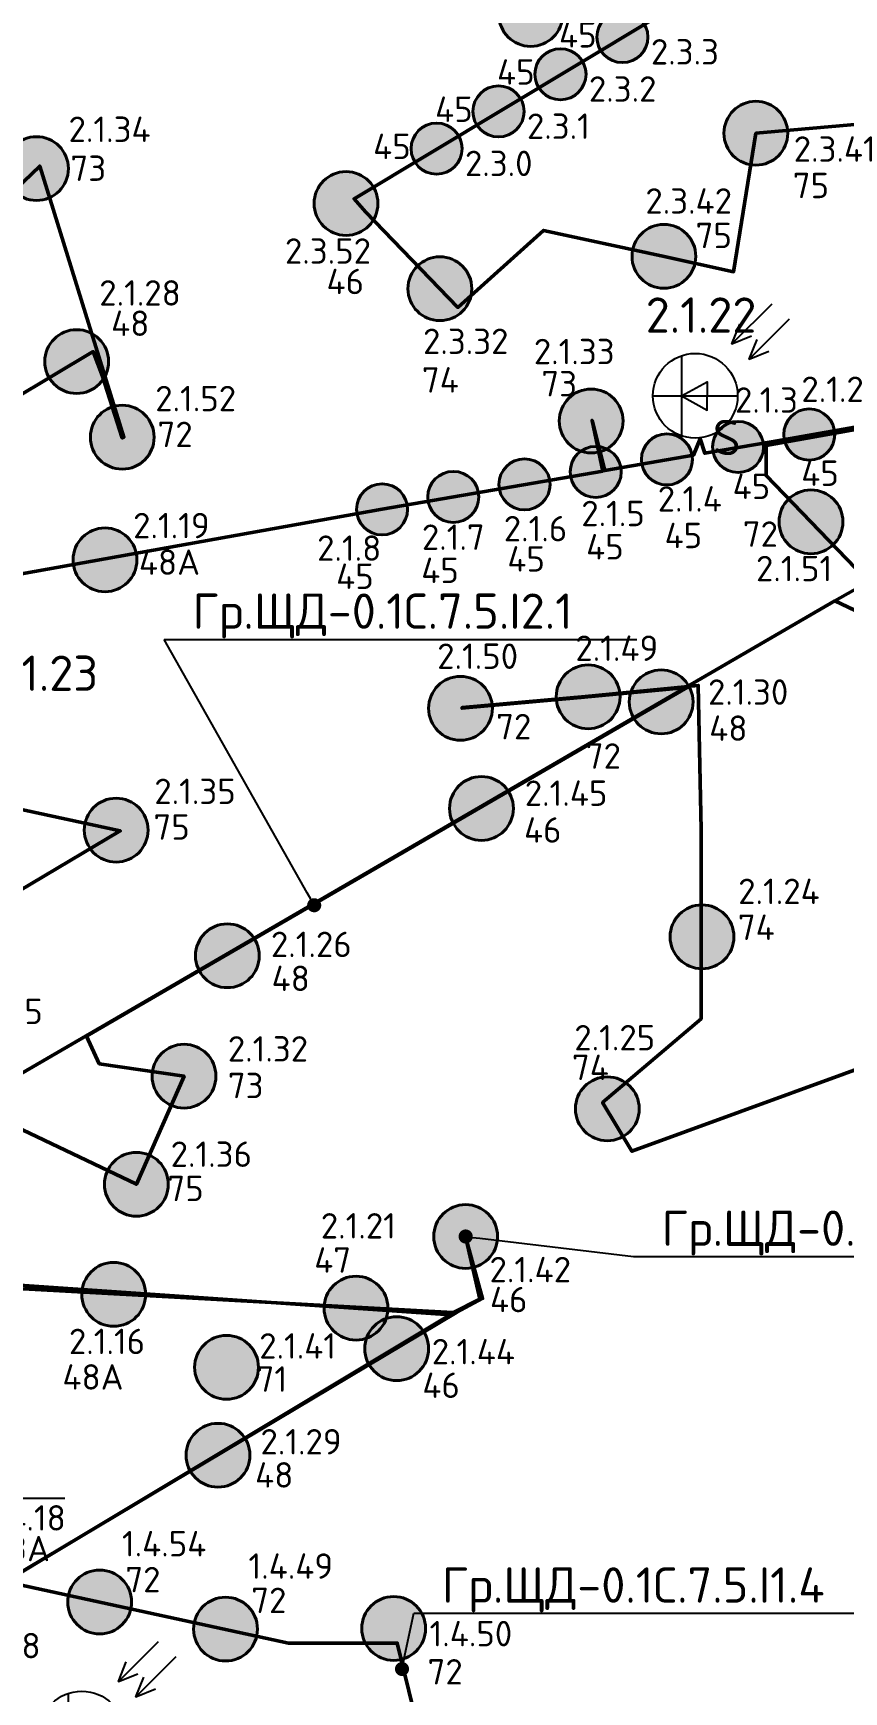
# Model space of a CAD drawing. Header units: millimetres. Extents: x -813692 to 807431, y 0 to 1813163.
# Drawn here: x 17867 to 23610, y 801913 to 813661 of the extents above; entities that cross this region are included whole.
import ezdxf
from ezdxf import colors
from ezdxf.entities.mleader import LeaderData, LeaderLine
from ezdxf.math import Vec2, Vec3

# ---------------------------------------------------------------- set-up
doc = ezdxf.new("R2010")
doc.units = ezdxf.units.MM
for name, color, linetype, lineweight in [('0_Авт.', 10, 'Continuous', 5), ('_Гр.ЩД-0.1С.7.5.I1.4', 6, 'Continuous', 50), ('_Гр.ЩД-0.1С.7.5.I2.1', 6, 'Continuous', 50), ('_Гр.ЩД-0.1С.7.5.I2.3', 6, 'Continuous', 50), ('_освещение_dali', 3, 'Continuous', 50), ('A-ANNO-DIMS', 7, 'Continuous', 9), ('АР_монолит', 252, 'Continuous', 50)]:
    doc.layers.add(name, color=color, linetype=linetype, lineweight=lineweight)
for name, color, linetype, lineweight, true_color in [('DLX_LUM 1', 7, 'Continuous', 40, 0x130bf4), ('DLX_LUM 14', 7, 'Continuous', 40, 0x130bf4), ('DLX_LUM 17', 7, 'Continuous', 40, 0x130bf4), ('DLX_LUM 18', 7, 'Continuous', 40, 0x130bf4), ('DLX_LUM 2', 7, 'Continuous', 40, 0x1b0ff0), ('DLX_LUM 25', 7, 'Continuous', 40, 0x130bf4), ('DLX_LUM 3', 7, 'Continuous', 40, 0x130bf4), ('DLX_LUM 5', 7, 'Continuous', 40, 0xfb3904), ('DLX_LUM 6', 7, 'Continuous', 40, 0x130bf4), ('DLX_LUM 9', 7, 'Continuous', 40, 0x130bf4)]:
    doc.layers.add(name, color=color, linetype=linetype, lineweight=lineweight, true_color=true_color)
doc.layers.add('Вставка', color=252, linetype='Continuous')
doc.styles.add('GOST 2.304', font='GOST Common.ttf')
doc.styles.add('ISOCPEUR', font='isocpeur.ttf')
doc.styles.add('TableTextStyle', font='isocpeur.ttf')
doc.linetypes.add('Truba', pattern='A,3e-05,[4,MSH_7,S=1,R=0,X=0,Y=0],-3.022072', length=3.022102)
doc.linetypes.add('Проводка в лотке', pattern='A,7.5,[130,ltypeshp.shx,S=0.5,R=0,X=0,Y=0],1,[130,ltypeshp.shx,S=1,R=90,X=0,Y=-0.5],1,[130,ltypeshp.shx,S=0.5,R=0,X=0,Y=0],7.5', length=17)
doc.dimstyles.new('М-200', dxfattribs={"dimtxt": 400, "dimasz": 160, "dimexe": 200, "dimexo": 400, "dimgap": 50, "dimtad": 1, "dimdec": 0, "dimzin": 0, "dimdsep": 46, "dimtxsty": 'GOST 2.304', "dimblk": 'ARCHTICK', "dimcen": 180, "dimdle": 200, "dimadec": 0, "dimazin": 0, "dimtfac": 1, "dimtdec": 0, "dimtmove": 1, "dimatfit": 0, "dimfxl": 1, "dimtolj": 1, "dimtzin": 0, "dimarcsym": 0})

# ---------------------------------------------------------------- blocks, each defined once
blk = doc.blocks.new('_ArchTick')
at = {"color": 0, "linetype": 'ByBlock', "const_width": 0.15}
blk.add_lwpolyline([(-0.5, -0.5), (0.5, 0.5)], dxfattribs=at)
blk = doc.blocks.new('*D38')
at = {"layer": 'A-ANNO-DIMS', "color": 0, "lineweight": -2, "transparency": 16777216}
blk.add_arc((-165704, -113309), 107894, 270, 326, dxfattribs=at)
at = {"layer": 'Defpoints', "color": 0, "lineweight": 30, "transparency": 16777216}
for p in [(-165704, -113309), (-165704, -113309), (-75741, -173990), (-131171, -215528), (-165704, -221903)]:
    blk.add_point(p, dxfattribs=at)
at = {"layer": 'A-ANNO-DIMS', "color": 0, "lineweight": -2, "transparency": 16777216, "xscale": 160, "yscale": 160, "zscale": 160}
for p, rotation in [((-76255, -173643), 55.99999895826774), ((-165704, -221203), 179.9999981265246)]:
    blk.add_blockref('_ArchTick', p, dxfattribs=dict(at, rotation=rotation))
at = {"layer": 'A-ANNO-DIMS', "color": 0, "transparency": 16777216, "insert": (-114300, -207822), "char_height": 400, "attachment_point": 5, "rotation": 28.5412, "style": 'GOST 2.304'}
blk.add_mtext('\\A1;56,0%%D', dxfattribs=at)
blk = doc.blocks.new('A$C85fa3c5e')
at = {"layer": '0_Авт.', "color": 6, "lineweight": 25, "ltscale": 100}
for points in [[(5.42, 6.5), (2.59, 3.68), (3.15, 5.07)], [(5.42, 6.5), (2.59, 3.68), (3.98, 4.24)], [(6.66, 5.43), (3.83, 2.6), (4.39, 3.99)], [(6.66, 5.43), (3.83, 2.6), (5.22, 3.16)], [(-0.97, 2.84), (-0.98, -2.84)], [(-3, 0), (3, 0)], [(-0.98, 0), (0.85, 1), (0.85, -0.01)], [(-0.98, 0), (0.84, -1.02), (0.85, -0.01)]]:
    blk.add_lwpolyline(points, dxfattribs=at)
blk.add_circle((0, 0), 3, dxfattribs=at)
blk = doc.blocks.new('DIC4')
at = {"lineweight": 0, "ltscale": 100, "style": 'TableTextStyle'}
for tag, p, height in [('48А', (-1699, 2691, -497), 180), ('72', (-3839, 2434, -497), 180), ('72', (-744, 2508, -497), 180), ('72', (-2824, 2347, -497), 180), ('72', (152, 2350, -497), 180), ('48', (-5154, 1904, -497), 180), ('72', (1435, 1871, -497), 180), ('76', (-1923, 1786, -497), 180), ('48', (-3387, 1642, -497), 180), ('45', (-4445, 1519, -497), 180), ('48А', (-5446, 1255, -497), 180), ('72', (1627, 1279, -497), 180), ('S', (-706, 1059), 250), ('48А', (2185, 949, -497), 180), ('48А', (-1804, 870, -497), 180), ('48', (263, 822, -497), 180), ('47', (-3393, 672, -497), 180), ('45', (2950, 741, -497), 180), ('45', (-4047, 212, -497), 180), ('45', (2001, 213, -497), 180), ('47', (3549, 236, -497), 180), ('72', (-1892, 164, -497), 180), ('71', (393, 164, -497), 180), ('48А', (-6039, 23, -497), 180), ('48', (-5265, -47, -497), 180), ('45', (-3938, -228, -497), 180), ('73', (34, -483, -497), 180), ('45', (780, -500, -497), 180), ('45', (2026, -484, -497), 180), ('47', (2884, -573, -497), 180), ('75', (-2279, -814, -497), 180), ('45', (428, -784, -497), 180), ('45', (1666, -774, -497), 180), ('74', (-5525, -947, -497), 180), ('48', (-3953, -959, -497), 180), ('45', (454, -1550, -497), 180), ('47', (2626, -1505, -497), 180), ('74', (1436, -1725, -497), 180), ('72', (-2493, -1932, -497), 180), ('45', (-22, -2016, -497), 180), ('74', (-5121, -2256, -497), 180), ('48А', (-834, -2467, -497), 180), ('75', (2355, -3054, -497), 180), ('48', (-2919, -3209, -497), 180), ('74', (1036, -3306, -497), 180), ('48А', (-4586, -3607, -497), 180), ('75', (-1462, -3835, -497), 180), ('46', (966, -3860, -497), 180), ('47', (2067, -4084, -497), 180), ('46', (-3274, -4287, -497), 180), ('73', (-5325, -4478, -497), 180), ('75', (-6721, -4666, -497), 180), ('S', (540, -4774), 250), ('75', (3046, -4779, -497), 180), ('46', (-3124, -5152, -497), 180), ('72', (-318, -5116, -497), 180), ('46А', (1825, -5130, -497), 180), ('72', (-441, -5902, -497), 180), ('45', (1686, -6015, -497), 180)]:
    blk.add_attdef(tag, p, '', height=height, dxfattribs=at)
at = {"layer": '_освещение_dali', "color": 7, "style": 'TableTextStyle'}
for s, p in [('48А', (-1687, 2474, -497)), ('72', (-720, 2254, -497)), ('72', (172, 2107, -497)), ('72', (1421, 1601, -497))]:
    blk.add_text(s, height=180, dxfattribs=at).set_placement(p)
blk = doc.blocks.new('DIC5')
at = {"lineweight": 0, "ltscale": 100, "style": 'TableTextStyle'}
for tag, p, height in [('73', (-1092, 4070, -497), 180), ('48', (-875, 2911, -497), 180), ('S', (2996, 2719), 250), ('73', (2204, 2496, -497), 180), ('45', (4604, 2339, -497), 180), ('45', (5169, 2403, -497), 180), ('45', (4099, 2229, -497), 180), ('72', (-478, 2163, -497), 180), ('45', (3629, 2152, -497), 180), ('75', (-3291, 2015, -497), 180), ('48А', (-2421, 1530, -497), 180), ('45', (2540, 1349, -497), 180), ('45', (3081, 1452, -497), 180), ('46', (-4370, 1233, -497), 180), ('48А', (-635, 1263, -497), 180), ('45', (1991, 1241, -497), 180), ('45', (1411, 1181, -497), 180), ('48А', (5061, 1220, -497), 180), ('45', (-2691, 1014, -497), 180), ('45', (-1866, 1014, -497), 180), ('45', (668, 1103, -497), 180), ('72', (3777, 959, -497), 180), ('45', (-3212, 322, -497), 180), ('72', (1519, 338, -497), 180), ('72', (2498, 394, -497), 180), ('45', (-3890, 224, -497), 180), ('S', (-1673, 182), 250), ('45', (-4606, 134, -497), 180), ('48', (3438, 84, -497), 180), ('75', (6908, 30, -497), 180), ('75', (-485, -619, -497), 180), ('46', (2139, -632, -497), 180), ('73', (-2623, -652, -497), 180), ('74', (3652, -1328, -497), 180), ('48', (341, -1703, -497), 180), ('48А', (-1815, -2178, -497), 180), ('75', (5459, -2276, -497), 180), ('74', (2490, -2364, -497), 180), ('73', (36, -2443, -497), 180), ('76', (-2742, -2568, -497), 180), ('75', (-369, -3189, -497), 180), ('47', (-3250, -3246, -497), 180), ('47', (695, -3697, -497), 180), ('48', (-2516, -3718, -497), 180), ('46', (1890, -4007, -497), 180), ('45', (-4753, -4413, -497), 180), ('48А', (-1090, -4515, -497), 180), ('72', (-3492, -4556, -497), 180), ('72', (-1967, -4619, -497), 180), ('71', (258, -4547, -497), 180), ('46', (1480, -4588, -497), 180), ('48', (267, -5226, -497), 180)]:
    blk.add_attdef(tag, p, '', height=height, dxfattribs=at)
at = {"layer": '_освещение_dali', "color": 7, "style": 'TableTextStyle'}
for s, p in [('73', (-1079, 3794, -497)), ('48', (-791, 2696, -497)), ('73', (2257, 2268, -497)), ('72', (-462, 1909, -497)), ('45', (4098, 1634, -497)), ('45', (3612, 1541, -497)), ('45', (2574, 1113, -497)), ('45', (3130, 1193, -497)), ('72', (3684, 1203, -497)), ('48А', (-594, 1004, -497)), ('45', (2016, 1027, -497)), ('45', (803, 904, -497)), ('45', (1406, 946, -497)), ('72', (1937, -161, -497)), ('48', (3446, -172, -497)), ('72', (2572, -369, -497)), ('75', (-491, -872, -497)), ('46', (2134, -893, -497)), ('74', (3649, -1582, -497)), ('48', (346, -1944, -497)), ('74', (2474, -2574, -497)), ('73', (36, -2703, -497)), ('75', (-392, -3432, -497)), ('47', (648, -3939, -497)), ('46', (1893, -4219, -497)), ('48А', (-1136, -4767, -497)), ('71', (240, -4782, -497)), ('46', (1414, -4826, -497)), ('48', (229, -5461, -497))]:
    blk.add_text(s, height=180, dxfattribs=at).set_placement(p)
blk = doc.blocks.new('DIC7')
at = {"lineweight": 0, "ltscale": 100, "style": 'TableTextStyle'}
for tag, p, height in [('72', (-3441, 6318, -497), 180), ('75', (-6396, 5349, -497), 180), ('48', (-4786, 5063, -497), 180), ('73', (-4584, 4465, -497), 180), ('48А', (-6638, 4353, -497), 180), ('73', (-1551, 3817, -497), 180), ('74', (-3101, 2955, -497), 180), ('74', (-5668, 2846, -497), 180), ('S', (-4333, 2078), 250), ('48', (-2916, 2137, -497), 180), ('73', (-1863, 1450, -497), 180), ('75', (-5831, 932, -497), 180), ('48А', (-4354, 915, -497), 180), ('74', (-3281, 962, -497), 180), ('72', (260, 444, -497), 180), ('48', (-4220, 361, -497), 180), ('46', (-6422, 268, -497), 180), ('48А', (-1831, 264), 180), ('47', (-5467, -79, -497), 180), ('73', (-3442, -295, -497), 180), ('72', (-2200, -348, -497), 180), ('74', (-4955, -843, -497), 180), ('48А', (-3128, -826, -497), 180), ('47', (-4469, -1416, -497), 180), ('72', (-2490, -1369, -497), 180), ('45', (-1081, -1738, -497), 180), ('74', (-3817, -2031, -497), 180), ('45', (-1520, -2001, -497), 180), ('45', (-1959, -2265, -497), 180), ('45', (-2398, -2528, -497), 180), ('45', (-2837, -2791, -497), 180), ('45', (-3276, -3055, -497), 180), ('45', (-3715, -3318, -497), 180), ('45', (-4154, -3582, -497), 180), ('75', (-1825, -3480, -497), 180), ('74', (139, -3809, -497), 180), ('75', (-2876, -3848, -497), 180), ('S', (2703, -4113), 250), ('46', (-5430, -4202, -497), 180), ('48', (533, -4726, -497), 180), ('74', (-4451, -4842, -497), 180), ('48', (954, -5354, -497), 180), ('74', (1873, -5859, -497), 180), ('46', (5052, -8079, -497), 180), ('74', (3331, -8569, -497), 180)]:
    blk.add_attdef(tag, p, '', height=height, dxfattribs=at)
for p in [(-2647, 3851, -497), (-3152, 3771, -497), (-4164, 3611, -497), (-3658, 3691, -497), (-4669, 3531, -497), (-5681, 3371, -497), (-5175, 3451, -497), (-6187, 3291, -497), (-6692, 3211, -497)]:
    blk.add_attdef('45', p, '', height=180, rotation=345, dxfattribs=at)
at = {"layer": '_освещение_dali', "color": 18, "true_color": 0x000000, "style": 'TableTextStyle'}
for s, p in [('45', (-3488, -2671, -497)), ('45', (-3927, -2934, -497)), ('45', (-4366, -3198, -497)), ('45', (-4805, -3461, -497)), ('75', (-1832, -3738, -497)), ('75', (-2520, -4092, -497)), ('46', (-5135, -4418, -497)), ('74', (-4459, -5115, -497))]:
    blk.add_text(s, height=180, dxfattribs=at).set_placement(p)
blk = doc.blocks.new('_Dot')
at = {"color": 0, "linetype": 'ByBlock', "lineweight": -2}
blk.add_line((-0.5, 0), (-1, 0), dxfattribs=at)
at = {"color": 0, "linetype": 'ByBlock', "const_width": 0.5}
blk.add_lwpolyline([(-0.25, 0, 1), (0.25, 0, 1)], format="xyb", close=True, dxfattribs=at)
blk = doc.blocks.new('A$Cab2378fa')
at = {"lineweight": 25}
h = blk.add_hatch(color=256, dxfattribs=at)
h.paths.add_polyline_path([(162, -157, 0.442338), (148, 178), (0, 0)])
h.paths.add_polyline_path([(-142, -170), (0, 0), (-163, 158, 0.430096)])
at = {"lineweight": 25, "true_color": 0xfff5f5}
h = blk.add_hatch(color=7, dxfattribs=at)
h.dxf.hatch_style = 1
h.paths.add_polyline_path([(0, 0), (-142, -170, 0.174923), (3, -222, 0.197808), (162, -157)])
h.paths.add_polyline_path([(-163, 158), (0, 0), (148, 178, 0.175398), (3, 230, 0.209014)])
blk.add_circle((3, 4), 226)
blk = doc.blocks.new('Оси200')
at = {"layer": 'A-ANNO-DIMS'}
dim = blk.add_angular_dim_2l(base=(-131171, -215527.9), line1=((-165703.8, -113309.3), (-75741.3, -173989.8)), line2=((-165703.8, -113309.3), (-165703.8, -221903.3)), text='56,0%%D', dimstyle='М-200', override={"dimadec": 2, "dimtmove": 2}, dxfattribs=at)
dim.commit()
dim.dimension.update_dxf_attribs({"geometry": '*D38', "text_midpoint": (-114299.5, -207822), "dimtype": 130})
blk = doc.blocks.new('A$C6724712c')
at = {"layer": 'A-ANNO-DIMS', "color": 18, "lineweight": 0, "true_color": 0x000000}
blk.add_blockref('Оси200', (433047.4, 279674.7), dxfattribs=at)

msp = doc.modelspace()

# ---------------------------------------------------------------- linework, layer by layer
at = {"layer": '_Гр.ЩД-0.1С.7.5.I1.4', "ltscale": 100}
msp.add_lwpolyline([(14879.2, 801187.1), (14636.4, 802668.5), (14668, 802476.9), (16648.4, 802566.7), (17452.3, 802566.7), (17547, 802616.2), (17666.9, 802693.9), (17892.5, 802645.2), (19674.9, 802257.7), (20446.4, 802257.7), (20746.4, 801032.8)], dxfattribs=at)

# ---------------------------------------------------------------- next in the draw order: block references
at = {"layer": 'Вставка', "linetype": 'Truba', "lineweight": 30, "ltscale": 100}
msp.add_blockref('A$C6724712c', (-266052.4, 717506.5), dxfattribs=at)

# ---------------------------------------------------------------- next in the draw order: linework, layer by layer
at = {"layer": '_Гр.ЩД-0.1С.7.5.I2.1', "ltscale": 100}
for points in [[(14831.9, 809336.7), (18292.4, 811404.9), (18357.2, 811232.3), (18497.6, 810794), (18509.9, 810799.4), (17913.2, 812719.3), (17454.2, 812279.2)], [(24626.4, 811035.8), (23098.1, 810766.9), (22624, 810684.7), (22592.8, 810787.6), (22543.7, 810670.8), (21916.1, 810562), (21825.9, 810918.3), (21902, 810559.5), (20339.5, 810288.6), (17188.2, 809724)], [(23693.2, 809871), (23059.3, 810526.7), (23059.3, 810740.4), (24628.9, 811021.4)], [(25770.5, 808587.9), (23546.1, 809639.3), (24011.5, 809903)], [(17643.6, 805963.6), (18598.2, 805507.5), (18935.9, 806273.1), (18335.3, 806360.9), (18245.3, 806556.1), (22500.1, 809026.1), (21747.1, 808955), (20904.6, 808879.3), (20905, 808883.8), (21776.6, 808962.2), (22578.4, 809040.3), (22598.8, 808018.2), (22598.8, 807241.3), (22598.8, 806678.6), (21900.2, 806086.1), (22109, 805741.4), (24377.7, 806568.2)], [(17420.5, 808238.9), (18484.4, 808010.1), (17496.9, 807426.2)], [(14903.6, 801046.4), (20866.2, 804598.4), (21050.9, 804698.2), (20930.7, 805137.6), (21031.8, 804696.7), (20839.2, 804598.8), (17021.5, 804810.5)]]:
    msp.add_lwpolyline(points, dxfattribs=at)
at = {"layer": '_Гр.ЩД-0.1С.7.5.I2.3', "ltscale": 100}
for points in [[(24036.4, 813045.2), (22986.5, 812951.8), (22828.4, 811971.2), (22316, 812084.2), (21483.3, 812263.2), (20875.9, 811718.5), (20220.3, 812394.5), (20140.1, 812488.1), (22258.3, 813760.5), (22149.7, 813776.6), (21391.1, 813789.3), (22149.8, 813781.3), (22258.8, 813770.6), (24017.8, 814819)], [(14905.5, 801034.4), (20821.8, 804583.5), (15472.6, 804952), (23546.1, 809639.3), (26840.4, 808072.2)]]:
    msp.add_lwpolyline(points, dxfattribs=at)

# ---------------------------------------------------------------- next in the draw order: block references
at = {"layer": '0_Авт.', "color": 3, "linetype": 'Проводка в лотке', "ltscale": 100, "xscale": 100, "yscale": 100, "zscale": 100}
for p in [(22557.2, 811092.2), (18211.6, 801616.9)]:
    msp.add_blockref('A$C85fa3c5e', p, dxfattribs=at)
at = {"layer": '_Гр.ЩД-0.1С.7.5.I1.4', "lineweight": 0}
ref = msp.add_blockref('DIC4', (19240, 800363.5), dxfattribs=at)
ref.add_attrib('48А', '1.4.18', (17540.8, 803054.6, -497), dxfattribs={"layer": '0', "lineweight": 0, "ltscale": 100, "height": 180, "style": 'TableTextStyle'})
ref.add_attrib('76', '1.4.48', (17317, 802149.8, -497), dxfattribs={"layer": '0', "lineweight": 0, "ltscale": 100, "height": 180, "style": 'TableTextStyle'})
ref.add_attrib('72', '1.4.49', (19392.3, 802713.3, -497), dxfattribs={"layer": '0', "lineweight": 0, "ltscale": 100, "height": 180, "style": 'TableTextStyle'})
ref.add_attrib('72', '1.4.50', (20674.8, 802234.9, -497), dxfattribs={"layer": '0', "lineweight": 0, "ltscale": 100, "height": 180, "style": 'TableTextStyle'})
ref.add_attrib('72', '1.4.54', (18495.9, 802871.8, -497), dxfattribs={"layer": '0', "lineweight": 0, "ltscale": 100, "height": 180, "style": 'TableTextStyle'})
at = {"layer": '_Гр.ЩД-0.1С.7.5.I2.1', "lineweight": 0}
ref = msp.add_blockref('DIC5', (19210, 808820), dxfattribs=at)
ref.add_attrib('S', '2.1.22', (22205.9, 811539.1), dxfattribs={"layer": '0', "lineweight": 0, "ltscale": 100, "height": 250, "style": 'TableTextStyle'})
ref.add_attrib('S', '2.1.23', (17537.4, 809002.2), dxfattribs={"layer": '0', "lineweight": 0, "ltscale": 100, "height": 250, "style": 'TableTextStyle'})
ref.add_attrib('74', '2.1.24', (22861.5, 807492.3, -497), dxfattribs={"layer": '0', "lineweight": 0, "ltscale": 100, "height": 180, "style": 'TableTextStyle'})
ref.add_attrib('74', '2.1.25', (21700.4, 806455.8, -497), dxfattribs={"layer": '0', "lineweight": 0, "ltscale": 100, "height": 180, "style": 'TableTextStyle'})
ref.add_attrib('48', '2.1.26', (19550.9, 807116.8, -497), dxfattribs={"layer": '0', "lineweight": 0, "ltscale": 100, "height": 180, "style": 'TableTextStyle'})
ref.add_attrib('48', '2.1.28', (18335.2, 811730.8, -497), dxfattribs={"layer": '0', "lineweight": 0, "ltscale": 100, "height": 180, "style": 'TableTextStyle'})
ref.add_attrib('48', '2.1.29', (19477.2, 803593.9, -497), dxfattribs={"layer": '0', "lineweight": 0, "ltscale": 100, "height": 180, "style": 'TableTextStyle'})
ref.add_attrib('48', '2.1.30', (22647.5, 808903.7, -497), dxfattribs={"layer": '0', "lineweight": 0, "ltscale": 100, "height": 180, "style": 'TableTextStyle'})
ref.add_attrib('45', '2.1.2', (23309, 811048.5, -497), dxfattribs={"layer": '0', "lineweight": 0, "ltscale": 100, "height": 180, "style": 'TableTextStyle'})
ref.add_attrib('45', '2.1.3', (22838.6, 810972.3, -497), dxfattribs={"layer": '0', "lineweight": 0, "ltscale": 100, "height": 180, "style": 'TableTextStyle'})
ref.add_attrib('45', '2.1.4', (22291.2, 810272.1, -497), dxfattribs={"layer": '0', "lineweight": 0, "ltscale": 100, "height": 180, "style": 'TableTextStyle'})
ref.add_attrib('45', '2.1.5', (21749.9, 810168.6, -497), dxfattribs={"layer": '0', "lineweight": 0, "ltscale": 100, "height": 180, "style": 'TableTextStyle'})
ref.add_attrib('45', '2.1.6', (21200.7, 810061.3, -497), dxfattribs={"layer": '0', "lineweight": 0, "ltscale": 100, "height": 180, "style": 'TableTextStyle'})
ref.add_attrib('45', '2.1.7', (20620.5, 810000.9, -497), dxfattribs={"layer": '0', "lineweight": 0, "ltscale": 100, "height": 180, "style": 'TableTextStyle'})
ref.add_attrib('45', '2.1.8', (19878.2, 809923.4, -497), dxfattribs={"layer": '0', "lineweight": 0, "ltscale": 100, "height": 180, "style": 'TableTextStyle'})
ref.add_attrib('48А', '2.1.15', (17394.9, 806642.1, -497), dxfattribs={"layer": '0', "lineweight": 0, "ltscale": 100, "height": 180, "style": 'TableTextStyle'})
ref.add_attrib('48А', '2.1.16', (18120.2, 804304.6, -497), dxfattribs={"layer": '0', "lineweight": 0, "ltscale": 100, "height": 180, "style": 'TableTextStyle'})
ref.add_attrib('48А', '2.1.19', (18575, 810083, -497), dxfattribs={"layer": '0', "lineweight": 0, "ltscale": 100, "height": 180, "style": 'TableTextStyle'})
ref.add_attrib('47', '2.1.21', (19904.5, 805123.3, -497), dxfattribs={"layer": '0', "lineweight": 0, "ltscale": 100, "height": 180, "style": 'TableTextStyle'})
ref.add_attrib('46', '2.1.42', (21099.9, 804813.2, -497), dxfattribs={"layer": '0', "lineweight": 0, "ltscale": 100, "height": 180, "style": 'TableTextStyle'})
ref.add_attrib('46', '2.1.44', (20690.3, 804232.2, -497), dxfattribs={"layer": '0', "lineweight": 0, "ltscale": 100, "height": 180, "style": 'TableTextStyle'})
ref.add_attrib('46', '2.1.45', (21349.4, 808187.7, -497), dxfattribs={"layer": '0', "lineweight": 0, "ltscale": 100, "height": 180, "style": 'TableTextStyle'})
ref.add_attrib('72', '2.1.49', (21708, 809214.4, -497), dxfattribs={"layer": '0', "lineweight": 0, "ltscale": 100, "height": 180, "style": 'TableTextStyle'})
ref.add_attrib('72', '2.1.50', (20728.8, 809157.8, -497), dxfattribs={"layer": '0', "lineweight": 0, "ltscale": 100, "height": 180, "style": 'TableTextStyle'})
ref.add_attrib('72', '2.1.51', (22987.4, 809778.7, -497), dxfattribs={"layer": '0', "lineweight": 0, "ltscale": 100, "height": 180, "style": 'TableTextStyle'})
ref.add_attrib('72', '2.1.52', (18731.6, 810982.7, -497), dxfattribs={"layer": '0', "lineweight": 0, "ltscale": 100, "height": 180, "style": 'TableTextStyle'})
ref.add_attrib('73', '2.1.32', (19245.7, 806376.7, -497), dxfattribs={"layer": '0', "lineweight": 0, "ltscale": 100, "height": 180, "style": 'TableTextStyle'})
ref.add_attrib('73', '2.1.33', (21413.5, 811315.7, -497), dxfattribs={"layer": '0', "lineweight": 0, "ltscale": 100, "height": 180, "style": 'TableTextStyle'})
ref.add_attrib('73', '2.1.34', (18117.7, 812889.9, -497), dxfattribs={"layer": '0', "lineweight": 0, "ltscale": 100, "height": 180, "style": 'TableTextStyle'})
ref.add_attrib('75', '2.1.35', (18725.1, 808200.6, -497), dxfattribs={"layer": '0', "lineweight": 0, "ltscale": 100, "height": 180, "style": 'TableTextStyle'})
ref.add_attrib('75', '2.1.36', (18840.8, 805630.7, -497), dxfattribs={"layer": '0', "lineweight": 0, "ltscale": 100, "height": 180, "style": 'TableTextStyle'})
ref.add_attrib('71', '2.1.41', (19468.2, 804272.6, -497), dxfattribs={"layer": '0', "lineweight": 0, "ltscale": 100, "height": 180, "style": 'TableTextStyle'})
at = {"layer": '_Гр.ЩД-0.1С.7.5.I2.3', "lineweight": 0}
ref = msp.add_blockref('DIC7', (25080, 816230), dxfattribs=at)
ref.add_attrib('74', '2.3.32', (20628.6, 811388.2, -497), dxfattribs={"layer": '0', "lineweight": 0, "ltscale": 100, "height": 180, "style": 'TableTextStyle'})
ref.add_attrib('45', '2.3.0', (20925.6, 812648.4, -497), dxfattribs={"layer": '0', "lineweight": 0, "ltscale": 100, "height": 180, "style": 'TableTextStyle'})
ref.add_attrib('45', '2.3.1', (21364.7, 812911.8, -497), dxfattribs={"layer": '0', "lineweight": 0, "ltscale": 100, "height": 180, "style": 'TableTextStyle'})
ref.add_attrib('45', '2.3.2', (21803.7, 813175.2, -497), dxfattribs={"layer": '0', "lineweight": 0, "ltscale": 100, "height": 180, "style": 'TableTextStyle'})
ref.add_attrib('45', '2.3.3', (22242.8, 813438.6, -497), dxfattribs={"layer": '0', "lineweight": 0, "ltscale": 100, "height": 180, "style": 'TableTextStyle'})
ref.add_attrib('46', '2.3.52', (19650.5, 812027.7, -497), dxfattribs={"layer": '0', "lineweight": 0, "ltscale": 100, "height": 180, "style": 'TableTextStyle'})
ref.add_attrib('75', '2.3.41', (23254.7, 812750, -497), dxfattribs={"layer": '0', "lineweight": 0, "ltscale": 100, "height": 180, "style": 'TableTextStyle'})
ref.add_attrib('75', '2.3.42', (22203.8, 812382.2, -497), dxfattribs={"layer": '0', "lineweight": 0, "ltscale": 100, "height": 180, "style": 'TableTextStyle'})
at = {"layer": 'DLX_LUM 1', "ltscale": 100}
for p in [(21388.9, 813788.8), (20745.3, 811846.6), (22602.4, 807256.4), (21931.1, 806038.1)]:
    msp.add_blockref('A$Cab2378fa', p, dxfattribs=at)
at = {"layer": 'DLX_LUM 14', "ltscale": 100}
for p in [(18495.1, 810794.7), (23373.9, 810195.5), (20891, 808874.9), (21795.3, 808956.1), (18335.3, 802545.2), (19226.8, 802353), (20417.5, 802357.5)]:
    msp.add_blockref('A$Cab2378fa', p, dxfattribs=at)
at = {"layer": 'DLX_LUM 17', "ltscale": 100}
for p in [(17887.3, 812697.5), (21816.9, 810909.9), (18932.9, 806269.2)]:
    msp.add_blockref('A$Cab2378fa', p, dxfattribs=at)
at = {"layer": 'DLX_LUM 18', "ltscale": 100}
for p in [(22983.5, 812947.9), (22332.2, 812075.8), (18451.8, 808012), (18595.3, 805503.6)]:
    msp.add_blockref('A$Cab2378fa', p, dxfattribs=at)
at = {"layer": 'DLX_LUM 2', "ltscale": 100}
for p in [(18172.1, 811330.6), (22312.9, 808920.1), (19239.9, 807122.1), (19173.2, 803584.3)]:
    msp.add_blockref('A$Cab2378fa', p, dxfattribs=at)
at = {"layer": 'DLX_LUM 25', "ltscale": 100}
msp.add_blockref('A$Cab2378fa', (19234, 804207), dxfattribs=at)
at = {"layer": 'DLX_LUM 3', "ltscale": 100, "xscale": 0.8, "yscale": 0.8, "zscale": 0.8}
for p in [(22039.1, 813629.8), (21600.1, 813366.4), (21161, 813103), (20722, 812839.6), (23362.5, 810814.8), (22858.2, 810726.5), (21849.5, 810549.8), (22353.9, 810638.1), (21345.2, 810461.4), (20840.9, 810373.1), (20336.6, 810284.7)]:
    msp.add_blockref('A$Cab2378fa', p, dxfattribs=at)
at = {"layer": 'DLX_LUM 5', "ltscale": 100}
for p in [(18372.9, 809926.2), (18434.6, 804723.6)]:
    msp.add_blockref('A$Cab2378fa', p, dxfattribs=at)
at = {"layer": 'DLX_LUM 6', "ltscale": 100}
msp.add_blockref('A$Cab2378fa', (20151, 804626.3), dxfattribs=at)
at = {"layer": 'DLX_LUM 9', "ltscale": 100}
for p in [(20080.5, 812450.4), (21039.7, 808165.6), (20927.8, 805133.7), (20439, 804339.5)]:
    msp.add_blockref('A$Cab2378fa', p, dxfattribs=at)

# ---------------------------------------------------------------- next in the draw order: texts
at = {"layer": 'Defpoints', "color": 31, "true_color": 0xfeb79c, "style": 'TableTextStyle'}
msp.add_text('S', height=250, dxfattribs=at).set_placement((22681.9, 810671.9))

# ---------------------------------------------------------------- next in the draw order: leaders
at = {"layer": '_Гр.ЩД-0.1С.7.5.I1.4'}
ml = msp.add_multileader_mtext('Standard', dxfattribs=at)
ml.set_content('Гр.ЩД-0.1С.7.5.I1.4', color=256, style='ISOCPEUR')
ml.set_leader_properties()
ml.set_arrow_properties(name='DOT')
ml.build(insert=Vec2(0, 0))
ml.multileader.update_dxf_attribs({"has_dogleg": 0, "text_left_attachment_type": 6, "text_right_attachment_type": 6, "arrow_head_size": 100})
ctx = ml.context
ctx.base_point, ctx.char_height, ctx.arrow_head_size, ctx.landing_gap_size, ctx.plane_origin = Vec3(14741.5, 803284.7), 250, 100, 200, Vec3(99165.4, 930787.4)
ctx.left_attachment, ctx.right_attachment = 6, 6
notes = []
notes.append((ctx, [(0, (1, 1, 0), (14733.5, 803284.7), (1, 0), 8, [(1, [(14639.4, 802621.7)], 0, [])])]))
ctx.mtext.insert, ctx.mtext.flow_direction = Vec3(14941.5, 803609.7), 5
ml = msp.add_multileader_mtext('Standard', dxfattribs=at)
ml.set_content('Гр.ЩД-0.1С.7.5.I1.4', color=256, style='ISOCPEUR')
ml.set_leader_properties()
ml.set_arrow_properties(name='DOT')
ml.build(insert=Vec2(0, 0))
ml.multileader.update_dxf_attribs({"has_dogleg": 0, "text_left_attachment_type": 6, "text_right_attachment_type": 6, "arrow_head_size": 100})
ctx = ml.context
ctx.base_point, ctx.char_height, ctx.arrow_head_size, ctx.landing_gap_size, ctx.plane_origin = Vec3(20562.5, 802469.2), 250, 100, 200, Vec3(105005.8, 930239.8)
ctx.left_attachment, ctx.right_attachment = 6, 6
notes.append((ctx, [(0, (1, 1, 0), (20554.5, 802469.2), (1, 0), 8, [(1, [(20479.8, 802074.2)], 0, [])])]))
ctx.mtext.insert, ctx.mtext.flow_direction = Vec3(20762.5, 802794.2), 5
at = {"layer": '_Гр.ЩД-0.1С.7.5.I2.1'}
ml = msp.add_multileader_mtext('Standard', dxfattribs=at)
ml.set_content('Гр.ЩД-0.1С.7.5.I2.1', color=256, style='ISOCPEUR')
ml.set_leader_properties()
ml.set_arrow_properties(name='DOT')
ml.build(insert=Vec2(0, 0))
ml.multileader.update_dxf_attribs({"has_dogleg": 0, "text_left_attachment_type": 6, "text_right_attachment_type": 6, "arrow_head_size": 100})
ctx = ml.context
ctx.base_point, ctx.char_height, ctx.arrow_head_size, ctx.landing_gap_size, ctx.plane_origin = Vec3(15570.5, 814020.6), 250, 100, 200, Vec3(100013.7, 941791.2)
ctx.left_attachment, ctx.right_attachment = 6, 6
notes.append((ctx, [(0, (1, 1, 0), (15562.5, 814020.6), (1, 0), 8, [(1, [(16594.4, 811255.4)], 0, [])])]))
ctx.mtext.insert, ctx.mtext.flow_direction = Vec3(15770.5, 814345.6), 5
ml = msp.add_multileader_mtext('Standard', dxfattribs=at)
ml.set_content('Гр.ЩД-0.1С.7.5.I2.1', color=256, style='ISOCPEUR')
ml.set_leader_properties()
ml.set_arrow_properties(name='DOT')
ml.build(insert=Vec2(0, 0))
ml.multileader.update_dxf_attribs({"has_dogleg": 0, "text_left_attachment_type": 6, "text_right_attachment_type": 6, "arrow_head_size": 100})
ctx = ml.context
ctx.base_point, ctx.char_height, ctx.arrow_head_size, ctx.landing_gap_size, ctx.plane_origin = Vec3(18795.1, 809367.1), 250, 100, 200, Vec3(103467, 937154.8)
ctx.left_attachment, ctx.right_attachment = 6, 6
notes.append((ctx, [(0, (1, 1, 0), (18787.1, 809367.1), (1, 0), 8, [(1, [(19857.7, 807483.9)], 0, [])])]))
ctx.mtext.insert, ctx.mtext.flow_direction = Vec3(18995.1, 809692.1), 5
ml = msp.add_multileader_mtext('Standard', dxfattribs=at)
ml.set_content('Гр.ЩД-0.1С.7.5.I2.1', color=256, style='ISOCPEUR')
ml.set_leader_properties()
ml.set_arrow_properties(name='DOT')
ml.build(insert=Vec2(0, 0))
ml.multileader.update_dxf_attribs({"has_dogleg": 0, "text_left_attachment_type": 6, "text_right_attachment_type": 6, "arrow_head_size": 100})
ctx = ml.context
ctx.base_point, ctx.char_height, ctx.arrow_head_size, ctx.landing_gap_size, ctx.plane_origin = Vec3(22119.3, 804996.4), 250, 100, 200, Vec3(106562.6, 932766.9)
ctx.left_attachment, ctx.right_attachment = 6, 6
notes.append((ctx, [(0, (1, 1, 0), (22111.3, 804996.4), (1, 0), 8, [(1, [(20930.7, 805137.6)], 0, [])])]))
ctx.mtext.insert, ctx.mtext.flow_direction = Vec3(22319.3, 805321.4), 5
for ctx, leaders in notes:
    for number, flags, end, landing, length, lines in leaders:
        leader = LeaderData()
        leader.index, (leader.has_last_leader_line, leader.has_dogleg_vector, leader.attachment_direction) = number, flags
        leader.last_leader_point, leader.dogleg_vector, leader.dogleg_length = Vec3(end), Vec3(landing), length
        for number, points, colour, breaks in lines:
            line = LeaderLine()
            line.index, line.vertices, line.color, line.breaks = number, Vec3.list(points), colors.encode_raw_color(colour), breaks
            leader.lines.append(line)
        ctx.leaders.append(leader)

doc.saveas('drawing.dxf')
